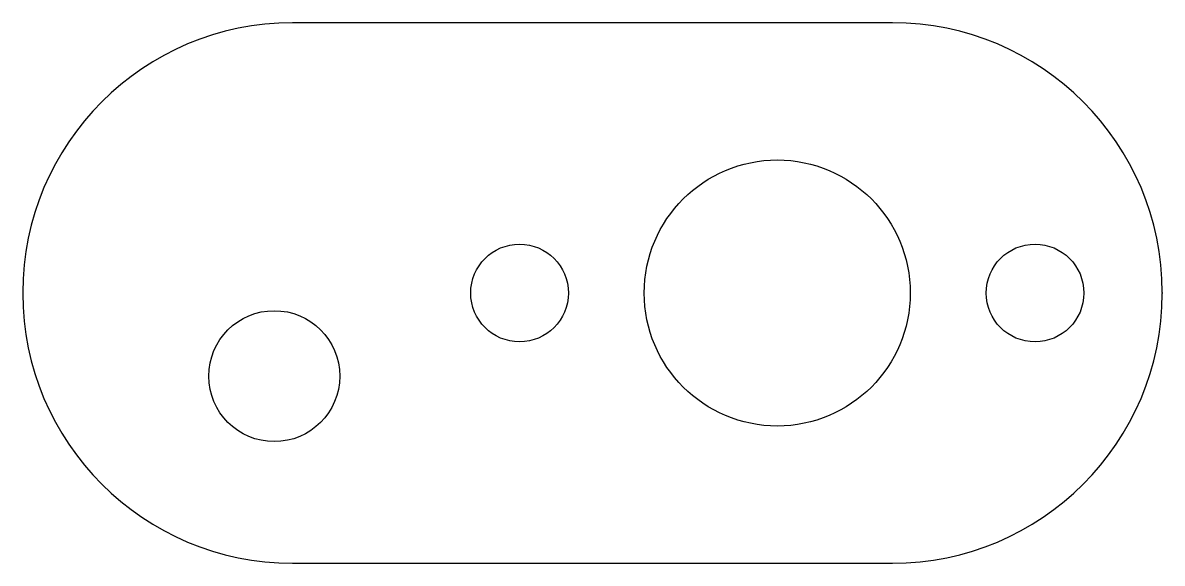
# Model space of a CAD drawing. Header units: millimetres. Extents: x -18.1 to 9.3, y -6.5 to 6.5.
import ezdxf

# ---------------------------------------------------------------- set-up
doc = ezdxf.new("R2010")
doc.units = ezdxf.units.MM

msp = doc.modelspace()

# ---------------------------------------------------------------- linework, layer by layer
at = {"color": 7, "linetype": 'Continuous', "lineweight": 25}
for p, q in [((2.77, 6.5), (-11.66, 6.5)), ((-18.15, 0.01), (-18.15, -0.01)), ((9.26, 0.01), (9.26, -0.01)), ((-11.66, -6.5), (2.77, -6.5))]:
    msp.add_line(p, q, dxfattribs=at)
for centre, radius in [((0, 0), 3.2), ((-6.2, 0), 1.175), ((6.2, 0), 1.175), ((-12.1, -2), 1.575)]:
    msp.add_circle(centre, radius, dxfattribs=at)
for centre, radius, start, end in [((-11.66, 0.01), 6.49, 90.004, 179.9965), ((-11.66, 6.5), 0.0003, 180.0013, 0.0013), ((2.77, 0.01), 6.49, 0.0031, 89.996), ((2.77, 6.5), 0.0003, 179.9987, 359.9987), ((-18.15, 0.01), 0.00025, 281.537, 78.4606), ((9.26, 0.01), 0.0002, 90.0022, 270), ((-18.15, -0.01), 0.00025, 281.5394, 78.463), ((-11.66, -0.01), 6.49, 180.0035, 269.996), ((2.77, -0.01), 6.49, 270.004, 359.9969), ((9.26, -0.01), 0.0002, 89.9989, 269.9989), ((-11.66, -6.5), 0.0003, 0, 179.9973), ((2.77, -6.5), 0.0003, 0.0027, 180)]:
    msp.add_arc(centre, radius, start, end, dxfattribs=at)

doc.saveas('drawing.dxf')
